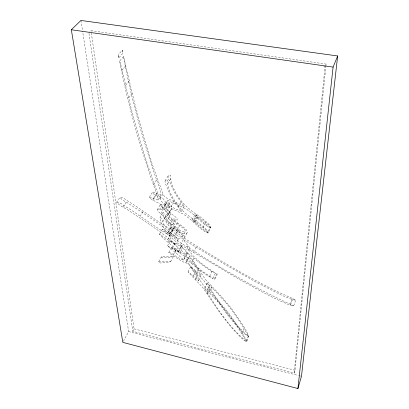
<?xml version="1.0" encoding="UTF-8"?>
<svg xmlns="http://www.w3.org/2000/svg" width="409" height="409" viewBox="0 0 409 409"><rect width="100%" height="100%" fill="white"/><g stroke="black" fill="none" stroke-linecap="round" stroke-linejoin="round"><path stroke-width="0.31" stroke-dasharray="2.04 1.53" d="M293.846 305.845C260.983 291.019 229.342 273.1 198.605 254.132C188.626 247.133 176.652 242.031 168.62 232.66C168.339 231.509 170.671 233.401 171.289 233.575A25.312 16.641 28.8 0 1 173.304 234.838C176.417 239.556 190.211 240.947 182.199 233.539A37.71 24.709 28.9 0 0 181.075 232.624L174.878 228.028A60.45 43.819 28.4 0 1 172.613 226.407L170.553 224.74L170.272 223.866L174.418 225.216L174.684 224.444L166.693 216.872L166.775 216.269L168.881 213.769L169.091 212.317L168.339 210.569L164.771 205.446L183.615 214.224L189.51 218.626A84.458 54.146 29.7 0 1 192.879 221.622C197.67 225.584 202.005 230.952 207.971 233.043L210.793 227.66C209.858 223.754 205.456 221.555 202.746 218.841A65.394 43.114 28.5 0 0 199.178 216.126C191.576 211.264 184.265 205.696 179.229 198.063A63.911 47.986 26.9 0 1 176.028 193.114L173.467 188.196L171.698 183.605L170.89 179.658L170.711 175.512L170.078 175.037L168.723 175.19L168.135 175.87L168.084 176.698L168.82 179.49L172.644 188.518L175.568 194.198A49.019 36.309 27.8 0 0 177.404 197.112L181.161 202.138A76.043 50.067 31.8 0 1 182.189 203.442L184.219 206.397L166.8 198.181L164.346 196.315L163.022 193.932L153.988 169.265L143.779 137.322L134.336 102.005L123.549 56.524L119.648 61.002C127.961 106.197 141.156 150.492 156.637 193.748C158.656 199.541 159.326 201.683 153.508 198.406A31.452 21.181 30.9 0 0 152.071 197.803C142.531 195.262 160.522 203.968 161.008 204.561C168.462 214.689 149.832 204.889 161.064 213.948A20.665 13.88 30.6 0 1 162.736 215.528L165.492 219.475A14.928 10.337 29.2 0 0 166.32 220.635L167.041 221.484A12.623 8.512 30 0 1 168.017 222.654C170.297 227.404 175.717 229.429 179.582 232.706C186.714 238.094 178.876 238.365 175.722 234.02A20.772 13.768 28.9 0 0 173.953 232.665C169.244 230.17 164.121 227.353 162.823 221.652C160.763 216.105 158.39 216.105 161.279 222.373A105.246 76.335 23.2 0 0 162.266 224.827L163.779 228.089L165.246 230.098A56.733 40.281 27.3 0 0 167.736 232.956L168.017 233.263A54.172 34.627 30.4 0 1 168.784 234.122L170.185 235.881L173.007 230.783L159.244 222.174L136.621 206.652A198.258 109.909 31.2 0 0 131.437 203.247C127.654 201.525 124.229 197.378 119.975 197.286L116.708 202.158C119.903 206.668 126.499 208.283 130.665 211.847C145.936 222.107 161.765 231.918 175.42 244.296L175.512 244.771L159.469 234.142L162.634 237.578L179.684 252.481L167.465 245.835L181.407 257.639L183.523 260.15L179.367 258.309A65.604 46.079 27.4 0 1 176.949 256.908L173.38 254.613A13.543 8.778 28.1 0 0 171.974 253.692L169.597 252.522L168.794 252.527L171.32 254.562L179.781 259.96L183.886 262.184L187.619 263.442L188.897 264.511L193.375 271.438L198.544 280.651L189.791 272.921L188.074 271.806L188.416 272.425L202.675 287.363L218.559 310.937L231.1 327.174L241.116 337.793L244.792 340.896L246.821 341.684L246.356 340.053L241.612 332.062L230.681 315.799A147.521 82.332 28.4 0 0 226.397 310.293L218.007 300.62L202.613 284.27L190.937 266.453L184.101 257.844L186.836 259.521L195.885 267.113A157.153 119.285 20.7 0 0 200.758 270.896L208.063 275.998L212.941 278.447L201.586 270.651A94.995 68.191 23.1 0 1 196.709 266.755L190.001 260.507L186.969 256.382A6.549 4.351 26.7 0 1 186.637 254.884L186.652 252.399L184.873 250.201A50.89 35.532 25.6 0 1 183.355 248.544L180.563 244.705L240.497 280.078L265.656 293.79L280.267 301.009L287.629 304.168L293.647 305.952L295.676 300.303M208.191 232.885C207.23 228.958 202.798 226.755 200.062 224.025A65.895 43.052 28.5 0 0 196.463 221.289C188.8 216.402 181.422 210.804 176.32 203.135A64.469 48.017 26.9 0 1 173.079 198.166L170.481 193.232L168.687 188.631L167.859 184.669L167.659 180.517L167.02 180.037L165.66 180.185L165.067 180.865L165.021 181.698L165.768 184.495L169.658 193.554L172.618 199.249A49.443 36.324 27.8 0 0 174.479 202.179L178.278 207.225A76.631 50.005 31.8 0 1 179.321 208.534L181.371 211.499L184.219 206.397M183.523 260.15L186.177 254.991L185.972 254.444L170.267 240.743L182.532 247.511L165.497 232.511L162.363 229.086L178.268 239.648L178.181 239.178C163.426 225.896 146.412 215.272 129.832 204.408C126.841 201.959 121.964 200.717 119.975 197.286M192.276 219.664L198.805 225.921A110.512 85.471 23.8 0 0 202.322 228.764L207.69 232.496L210.328 227.194L207.987 224.403A31.784 21.626 27.8 0 0 206.325 222.849L195.027 214.515L192.266 219.669L203.677 228.048A32.035 21.605 27.8 0 1 205.354 229.613L207.69 232.496M195.021 214.561L201.489 220.737A109.515 85.348 23.7 0 0 204.975 223.57L210.298 227.276M88.973 33.497L132.777 331.351L294.158 373.049L325.022 66.611L326.101 64.08L90.997 30.716L89.305 32.439M294.158 373.049L294.996 370.268L325.779 67.26M325.845 66.621L326.101 64.08M123.549 56.524C131.514 101.473 144.53 145.665 159.704 188.759C161.673 194.495 162.368 196.688 156.581 193.416A31.207 21.202 31 0 0 155.149 192.818C151.463 190.712 152.138 193.672 154.97 194.776C158.743 196.872 166.586 198.416 165.359 204.239L162.383 209.275M210.793 227.66L210.574 227.818C204.653 225.753 200.359 220.405 195.62 216.463A83.83 54.233 29.8 0 0 192.281 213.483L186.438 209.106L167.813 200.384L168.171 201.473L171.545 205.988L172.02 207.997L166.693 216.427M165.359 204.239C160.057 205.17 158.119 203.636 164.029 208.912A20.501 13.896 30.7 0 1 165.681 210.482L168.406 214.413A14.806 10.343 29.3 0 0 169.224 215.569L169.934 216.417A12.521 8.523 30 0 1 170.906 217.583C173.145 222.307 178.534 224.321 182.363 227.583C189.423 232.931 181.652 233.248 178.518 228.907A20.614 13.783 29 0 0 176.765 227.562C172.087 225.083 167.005 222.271 165.742 216.601C163.707 211.049 161.366 211.095 164.203 217.322A104.356 76.309 23.1 0 0 165.175 219.771L166.673 223.023L168.119 225.027A56.263 40.286 27.3 0 0 170.584 227.874L170.86 228.181A53.763 34.688 30.5 0 1 171.622 229.03L172.997 230.748M169.612 211.366C170.144 214.505 178.421 217.113 177.138 220.103C173.994 218.237 171.1 218.396 175.461 221.315A59.944 43.809 28.4 0 0 177.705 222.925L183.846 227.496A37.418 24.744 28.9 0 1 184.955 228.401C192.89 235.768 179.224 234.454 176.115 229.73A25.118 16.662 28.9 0 0 174.116 228.483L171.299 227.179L174.045 230.61L182.348 236.826L196.688 246.131L222.798 261.918L242.798 273.478L260.139 282.941L275.865 290.947L293.79 299.066L295.687 300.262L292.389 299.644L282.205 295.482L255.952 282.052L228.258 266.366L183.293 239.567L186.049 243.396A50.476 35.547 25.6 0 0 187.557 245.042L189.316 247.235L189.29 249.715A6.498 4.361 26.7 0 0 189.618 251.213L192.613 255.328L199.265 261.55A94.203 68.18 23.1 0 0 204.101 265.426L215.364 273.176L210.517 270.748L203.273 265.671A155.742 119.126 20.5 0 1 198.447 261.908L189.474 254.347L186.76 252.685L193.523 261.264L205.073 279.035L220.323 295.334L228.631 304.976A146.55 82.618 28.4 0 1 232.874 310.462C238.467 318.764 245.011 327.205 248.846 336.305L246.821 341.684M118.835 57.879L118.359 54.632L118.227 55.537A7.924 6.084 44.3 0 0 118.4 56.963L118.784 57.945L122.7 53.456L122.296 50.184L118.359 54.632M290.528 305.211L292.389 299.644M290.467 303.999L292.328 298.432M216.744 273.687L214.321 279.004L214.515 279.311L214.945 279.265L217.348 273.984L216.734 273.708L217.337 274.004M214.945 279.265L214.336 278.964M246.29 341.244L248.319 335.866M207.041 282.992L204.607 288.238C216.243 307.369 228.841 326.837 246.182 341.28L241.913 333.744L243.989 328.376L236.422 316.612L230.829 308.872A143.39 80.962 28.3 0 0 224.792 301.443L215.226 291.024L207.066 282.977L215.016 295.876L227.414 313.856L239.516 327.844L245.226 333.632L248.212 335.901L243.989 328.376M209.572 291.724L211.964 286.464M207.179 292.701L209.582 287.45M207.389 294.337L209.786 289.086L203.927 280.666L190.732 266.847L192.368 267.737L201.039 275.431L192.204 260.247L190.461 258.396L186.969 257.215L183.166 255.236L174.065 249.449L171.56 247.425L172.363 247.419L174.72 248.58A13.441 8.793 28.1 0 1 176.11 249.49L179.653 251.775A65.067 46.094 27.4 0 0 182.056 253.171L186.177 254.991M241.913 333.744L234.27 321.96L228.616 314.199A144.341 80.68 28.3 0 0 222.522 306.75L207.041 290.426L209.454 285.175M212.966 278.427L215.385 273.156M122.235 50.21L122.127 51.079A7.853 6.069 44.7 0 0 122.291 52.505L122.7 53.456M209.705 276.182L212.148 270.922M198.544 280.656L201.039 275.436M195.292 279.638L197.813 274.434M196.059 274.408L198.59 269.199M193.319 276.065L195.86 270.865M191.386 263.35L193.984 258.161M188.084 271.781L190.671 266.602M193.539 252.317L196.167 247.128M185.798 262.864L188.431 257.701M186.882 261.32L189.51 256.152M203.074 227.527L205.727 222.327M184.111 257.813L186.77 252.655M186.708 254.04L189.367 248.876M185.41 250.753L188.089 245.594M179.832 252.69L182.537 247.547M178.6 251.474L181.315 246.341M194.546 222.107L197.271 216.944M195.543 221.801L198.268 216.637M184.316 238.12L187.046 232.977M193.539 222.235L196.274 217.077M178.314 251.934L181.029 246.796M170.614 261.75L173.339 256.617L170.185 256.244A46.641 29.356 26.3 0 0 168.866 256.213L162.163 256.285A3.338 2.163 28.4 0 0 161.586 256.596L158.549 261.934C159.009 264.178 163.38 262.138 165.17 262.563A90.358 61.703 33.2 0 0 167.286 262.353L170.619 261.729L167.439 261.341A46.984 29.295 26.3 0 0 166.115 261.31L159.377 261.356A3.359 2.163 28.3 0 0 158.794 261.668L158.549 261.934M180.543 244.74L183.273 239.602M193.968 219.551L196.709 214.398M182.526 236.796L185.272 231.658M173.38 254.613L176.11 249.49M132.777 331.351L134.101 328.877L90.997 30.716M175.078 252.368L177.808 247.246M161.335 256.867C161.785 259.107 166.141 257.056 167.92 257.471A89.632 61.733 33.3 0 0 170.026 257.256L173.314 256.658M123.421 341.254L128.636 331.576L82.582 31.176M175.568 244.705L178.324 239.582M172.22 248.36L174.98 243.248M168.805 252.476L171.57 247.373M174.709 235.845L177.506 230.732M176.279 234.495L179.07 229.377M167.465 245.835L170.267 240.743M176.831 230.702L179.633 225.594M168.252 242.491L171.059 237.399M174.878 228.028L177.7 222.925M170.476 233.12L173.309 228.028M172.01 231.474L174.837 226.376M167.7 239.587L170.522 234.5M169.377 233.784L172.215 228.697M167.736 232.956L170.584 227.874M168.482 232.215L171.31 227.153M172.751 224.561L175.599 219.475M170.21 223.938L173.079 218.856M178.278 207.225L181.161 202.138M168.835 224.071L171.708 218.994M159.444 234.183L162.337 229.127M167.041 221.484L169.934 216.417M168.181 218.36L171.08 213.293M167.762 215.2L170.676 210.139M168.881 213.769L171.795 208.708M163.927 207.567C164.198 214.444 170.471 210.395 163.927 207.567L166.898 202.527C168.268 202.721 169.965 204.71 169.888 206.136L166.949 211.187M166.898 202.527C166.688 203.973 167.956 207.332 169.888 206.136M119.622 61.053L120.962 65.368L130.742 106.693L139.51 139.075L148.15 166.417L157.767 193.498L161.044 200.947L162.552 202.435L165.579 204.142L171.172 206.821L174.101 201.76M164.73 218.074L167.654 213.017M162.823 221.652L165.742 216.601M166.575 208.258L169.525 203.207M159.914 217.537L162.869 212.496M160.711 213.646L163.677 208.61M164.735 205.492L167.705 200.451M159.423 209.694L162.409 204.664M157.312 209.73L160.313 204.71M159.996 198.943L163.022 193.932M167.823 183.544L170.865 178.534M158.027 200.027L161.064 195.016M152.756 200.185L155.824 195.195M165.067 180.865L168.135 175.87M153.508 198.406L156.581 193.416M170.164 235.886L158.61 228.733L140.159 216.182L143.237 211.213M149.362 197.271L152.46 192.296M153.457 184.74L156.581 179.771M122.966 207.092L126.182 202.189M128.641 97.879L132.291 93.226M125.696 85.164L129.418 80.563M122.066 70.184L125.875 65.66M116.708 202.158C120.992 202.271 124.443 206.433 128.262 208.171A199.577 109.53 31.2 0 1 133.487 211.596L140.159 216.182M248.846 336.305C245.518 335.723 243.283 332.001 240.681 330.022C228.743 317.716 219.004 303.483 209.786 289.086M323.759 66.432L325.022 66.611M134.101 328.877L294.996 370.268M128.636 331.576L298.381 375.518M298.999 375.682L300.85 376.162M181.335 211.509L171.172 206.821M204.633 288.222L207.041 290.426M80.936 20.45L82.485 30.547"/><path stroke-width="0.61" d="M297.916 388.55L333.09 67.091L337.66 55.967L80.936 20.45L71.34 29.755L122.823 342.364L297.916 388.55L301.469 376.321L337.66 55.967M71.34 29.755L333.09 67.091"/></g></svg>
